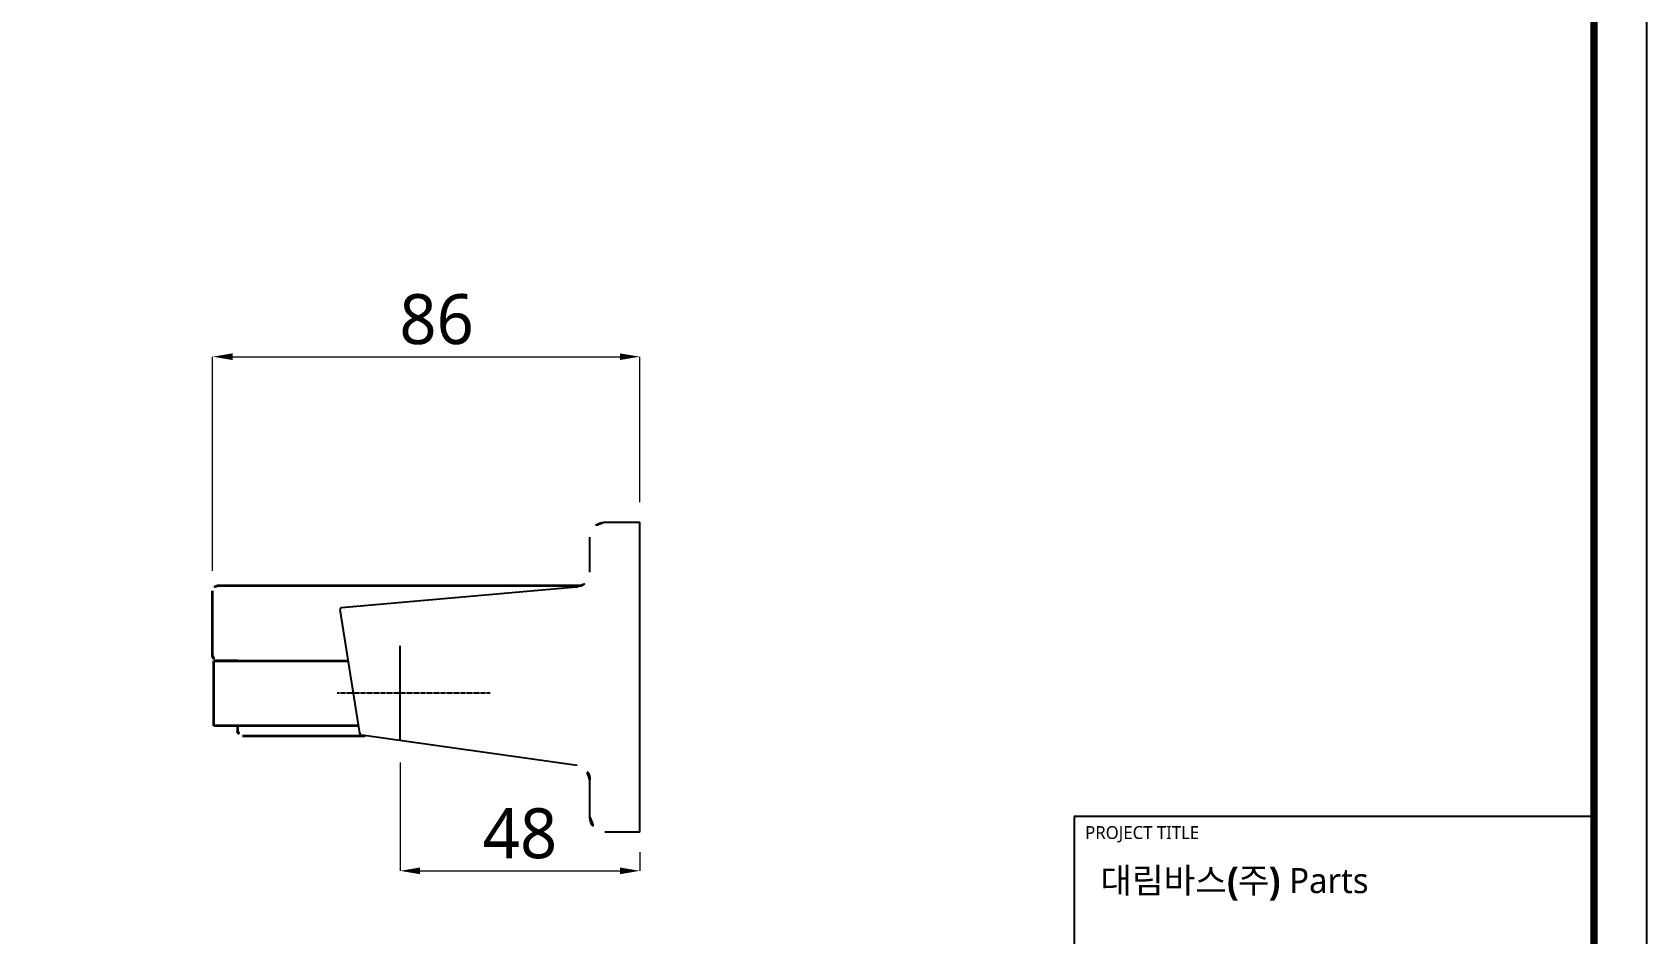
# Model space of a CAD drawing. Extents: x 16296675745 to 16296677481, y -37409619395 to -37409618123.
# Drawn here: x 16296676805.8 to 16296677128.8, y -37409619070.8 to -37409618890.5 of the extents above; entities that cross this region are included whole.
import ezdxf

# ---------------------------------------------------------------- set-up
doc = ezdxf.new("R2010")
doc.units = 0
doc.header["$LTSCALE"] = 10
doc.header["$MEASUREMENT"] = 0
doc.header["$PDMODE"] = 3
doc.header["$PDSIZE"] = -10
doc.linetypes.add('CENTER', pattern=[2, 1.25, -0.25, 0.25, -0.25])
doc.layers.get('0').update_dxf_attribs({"linetype": 'CONTINUOUS'})
doc.layers.get('DEFPOINTS').update_dxf_attribs({"linetype": 'CONTINUOUS'})
doc.layers.add('中心线', color=1, linetype='CENTER')
doc.layers.add('标尺线', color=82, linetype='CONTINUOUS', lineweight=18)
doc.layers.add('粗实线', color=7, linetype='CONTINUOUS', lineweight=35)
doc.styles.add('Daelim Dimension', font='')
doc.styles.get('Daelim Dimension').set_extended_font_data('NanumGothic')
doc.dimstyles.new('DEFAULT', dxfattribs={"dimscale": 2, "dimtxt": 2, "dimasz": 2, "dimexe": 0, "dimexo": 2, "dimgap": 1, "dimtad": 1, "dimdec": 1, "dimzin": 9, "dimdsep": 46, "dimtxsty": 'Daelim Dimension', "dimcen": 0.5, "dimclrd": 252, "dimclre": 252, "dimclrt": 3, "dimadec": 1, "dimazin": 0, "dimtfac": 1, "dimtdec": 1, "dimtix": 1, "dimtmove": 0, "dimatfit": 3, "dimfxl": 1, "dimtolj": 1, "dimtzin": 1, "dimlwd": 9, "dimlwe": 9, "dimarcsym": 0})

# ---------------------------------------------------------------- blocks, each defined once
blk = doc.blocks.new('*D6')
at = {"layer": 'DEFPOINTS', "color": 0, "transparency": 16777216}
for p in [(16296676879.36, -37409619032.57), (16296676927.36, -37409619050.52), (16296676927.36, -37409619058.25)]:
    blk.add_point(p, dxfattribs=at)
at = {"layer": '标尺线', "color": 5, "lineweight": 9, "transparency": 16777216}
for p, q in [((16296676879.36, -37409619036.57), (16296676879.36, -37409619058.25)), ((16296676927.36, -37409619054.52), (16296676927.36, -37409619058.25)), ((16296676883.36, -37409619058.25), (16296676923.36, -37409619058.25))]:
    blk.add_line(p, q, dxfattribs=at)
at = {"layer": '标尺线', "color": 5, "transparency": 16777216}
for points in [[(16296676883.36, -37409619057.58), (16296676883.36, -37409619058.92), (16296676879.36, -37409619058.25)], [(16296676923.36, -37409619057.58), (16296676923.36, -37409619058.92), (16296676927.36, -37409619058.25)]]:
    blk.add_solid(points, dxfattribs=at)
at = {"layer": '标尺线', "color": 7, "transparency": 16777216, "insert": (16296676903.36, -37409619050.81), "char_height": 10, "attachment_point": 5, "style": 'Daelim Dimension'}
blk.add_mtext('\\A1;48', dxfattribs=at)
blk = doc.blocks.new('*D7')
at = {"layer": 'DEFPOINTS', "color": 0, "transparency": 16777216}
for p in [(16296676927.360359, -37409618955.399773), (16296676927.360359, -37409618988.520782), (16296676841.860359, -37409619002.220787)]:
    blk.add_point(p, dxfattribs=at)
at = {"layer": '标尺线', "color": 5, "lineweight": 9, "transparency": 16777216}
for p, q in [((16296676841.860359, -37409618998.220787), (16296676841.860359, -37409618955.399773)), ((16296676845.860359, -37409618955.399773), (16296676923.360359, -37409618955.399773)), ((16296676927.360359, -37409618984.520782), (16296676927.360359, -37409618955.399773))]:
    blk.add_line(p, q, dxfattribs=at)
at = {"layer": '标尺线', "color": 5, "transparency": 16777216}
for points in [[(16296676845.860359, -37409618954.733101), (16296676845.860359, -37409618956.066429), (16296676841.860359, -37409618955.399773)], [(16296676923.360359, -37409618954.733101), (16296676923.360359, -37409618956.066429), (16296676927.360359, -37409618955.399773)]]:
    blk.add_solid(points, dxfattribs=at)
at = {"layer": '标尺线', "color": 7, "transparency": 16777216, "insert": (16296676886.675871, -37409618947.956284), "char_height": 10, "attachment_point": 5, "style": 'Daelim Dimension'}
blk.add_mtext('\\A1;86', dxfattribs=at)

msp = doc.modelspace()

# ---------------------------------------------------------------- linework, layer by layer
at = {"color": 7, "linetype": 'Continuous'}
for p, q in [((16296676920.360359, -37409618988.520782), (16296676927.360359, -37409618988.520782)), ((16296676927.360359, -37409619050.520782), (16296676927.360359, -37409618988.520782)), ((16296676917.360359, -37409618998.514992), (16296676917.360359, -37409618991.520782)), ((16296676914.62183, -37409619001.503571), (16296676867.63973, -37409619005.613983)), ((16296676871.299351, -37409619030.708511), (16296676867.369591, -37409619005.959877)), ((16296676914.77672, -37409619037.158707), (16296676871.72377, -37409619031.125259)), ((16296676917.360359, -37409619047.520782), (16296676917.360359, -37409619040.129677)), ((16296676927.360359, -37409619050.520782), (16296676920.360359, -37409619050.520782))]:
    msp.add_line(p, q, dxfattribs=at)
at = {"color": 5, "ltscale": 40}
msp.add_line((16296677118.30315, -37409619047.351807), (16296677014.26005, -37409619047.351807), dxfattribs=at)
at = {"color": 5, "ltscale": 0.5}
msp.add_line((16296677014.26005, -37409619047.351807), (16296677014.26005, -37409619167.381477), dxfattribs=at)
at = {"ltscale": 0.5}
msp.add_lwpolyline([(16296676477.834841, -37409619187.177101), (16296677128.834841, -37409619187.177101), (16296677128.834841, -37409618710.177101), (16296676477.834841, -37409618710.177101)], close=True, dxfattribs=at)
at = {"color": 5, "linetype": 'ByBlock', "lineweight": 200, "const_width": 1.5}
msp.add_lwpolyline([(16296676488.30303, -37409619166.75238), (16296677118.30303, -37409619166.75238), (16296677118.30303, -37409618721.25238), (16296676488.30303, -37409618721.25238)], close=True, dxfattribs=at)
at = {"color": 7, "linetype": 'Continuous'}
for centre, radius, start, end in [((16296676920.360359, -37409618991.520782), 3, 90, 180), ((16296676914.360359, -37409618998.514992), 3, 275.00004038, 0), ((16296676867.66588, -37409619005.912827), 0.3, 95.00004038, 189.02249186), ((16296676871.793171, -37409619030.630096), 0.5, 189.02249186, 262.022515), ((16296676914.360359, -37409619040.129677), 3, 0, 82.022515), ((16296676920.360359, -37409619047.520782), 3, 180, 270)]:
    msp.add_arc(centre, radius, start, end, dxfattribs=at)
at = {"layer": '中心线', "color": 1, "linetype": 'CENTER', "ltscale": 0.01}
msp.add_line((16296676879.360359, -37409619032.220787), (16296676879.360359, -37409619013.220787), dxfattribs=at)
at = {"layer": '中心线', "color": 1, "linetype": 'CENTER', "ltscale": 0.01157}
for p, q in [((16296676879.360359, -37409619031.880783), (16296676879.360359, -37409619013.560783)), ((16296676879.360359, -37409619031.880783), (16296676879.360359, -37409619013.560783)), ((16296676897.360359, -37409619022.720787), (16296676866.793631, -37409619022.720787)), ((16296676897.360359, -37409619022.720787), (16296676866.793631, -37409619022.720787))]:
    msp.add_line(p, q, dxfattribs=at)
at = {"layer": '粗实线', "color": 7, "linetype": 'Continuous'}
for p, q in [((16296676841.860359, -37409619015.220787), (16296676841.860359, -37409619002.220787)), ((16296676915.656, -37409619001.220787), (16296676842.860359, -37409619001.220787)), ((16296676842.110359, -37409619016.220787), (16296676868.99889, -37409619016.220787)), ((16296676842.110359, -37409619029.220787), (16296676842.110359, -37409619016.220787)), ((16296676846.860359, -37409619016.220787), (16296676842.110359, -37409619016.220787)), ((16296676871.06312, -37409619029.220787), (16296676842.110359, -37409619029.220787)), ((16296676846.860359, -37409619029.220787), (16296676846.860359, -37409619030.220787)), ((16296676847.860359, -37409619031.220787), (16296676872.405399, -37409619031.220787))]:
    msp.add_line(p, q, dxfattribs=at)
for centre, start, end in [((16296676842.860359, -37409619002.220787), 90, 180), ((16296676842.860359, -37409619015.220787), 180, 270), ((16296676847.860359, -37409619030.220787), 180, 270)]:
    msp.add_arc(centre, 1, start, end, dxfattribs=at)

# ---------------------------------------------------------------- texts
at = {"color": 5, "ltscale": 40, "style": 'Daelim Dimension'}
msp.add_text('PROJECT TITLE', height=2.56901127, dxfattribs=at).set_placement((16296677016.46261, -37409619051.880287))
at = {"insert": (16296677019.51833, -37409619057.682121), "char_height": 5.03600079, "width": 80.93992813, "attachment_point": 1, "style": 'Daelim Dimension'}
msp.add_mtext('{\\fPretendard Variable SemiBold|b0|i0|c129|p2;\\C7;대림바스(주)} Parts', dxfattribs=at)

# ---------------------------------------------------------------- dimensions: what is measured, and where the dimension line sits
at = {"layer": '标尺线'}
dim = msp.add_linear_dim(base=(16296676927.3603591919, -37409618955.399772644), p1=(16296676841.8603591919, -37409619002.2207870483), p2=(16296676927.3603591919, -37409618988.5207824707), dimstyle='DEFAULT', override={"dimtxt": 5, "dimdec": 0, "dimclrd": 5, "dimclre": 5, "dimclrt": 7}, dxfattribs=at)
dim.commit()
dim.dimension.update_dxf_attribs({"geometry": '*D7', "text_midpoint": (16296676886.6758708954, -37409618955.399772644), "dimtype": 160})
dim = msp.add_linear_dim(base=(16296676927.360359, -37409619058.250572), p1=(16296676879.360359, -37409619032.570793), p2=(16296676927.360359, -37409619050.520782), angle=180, dimstyle='DEFAULT', override={"dimtxt": 5, "dimdec": 0, "dimclrd": 5, "dimclre": 5, "dimclrt": 7}, dxfattribs=at)
dim.commit()
dim.dimension.update_dxf_attribs({"geometry": '*D6', "text_midpoint": (16296676903.360359, -37409619050.807083)})

doc.saveas('drawing.dxf')
